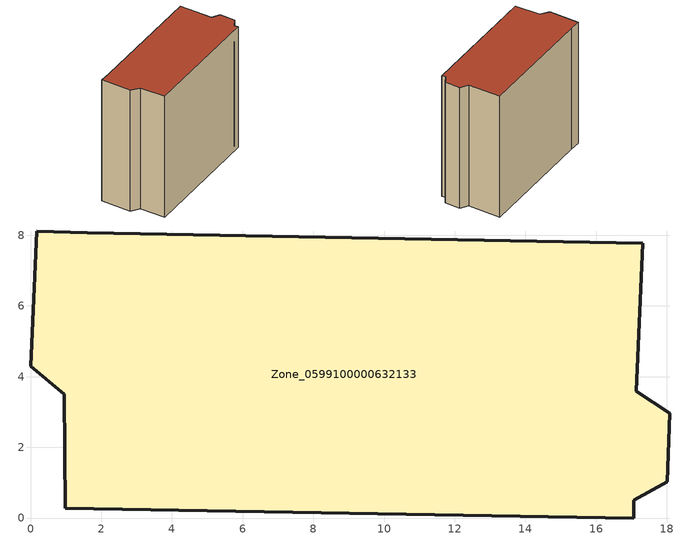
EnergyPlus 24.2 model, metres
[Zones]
Zone_0599100000632133
 floor ground (C_G): 17.14,3.58 18.09,2.97 18.01,1.03 17.06,0.5 17.07,0 0.98,0.27 0.95,3.5 0,4.3 0.17,8.12 1.61,8.07 17.31,7.77 z0
 wall outside (C_F): 0,4.3 0.95,3.5 0.98,0.27 17.07,0 17.06,0.5 18.01,1.03 18.09,2.97 17.14,3.58 17.31,7.77 1.61,8.07 0.17,8.12 0,4.3 z0:16.79
 roof outside (C_R): 17.14,3.58 17.31,7.77 1.61,8.07 0.17,8.12 0,4.3 0.95,3.5 0.98,0.27 17.07,0 17.06,0.5 18.01,1.03 18.09,2.97 z16.79
[BUILDING]
Pand.0599100000632133: North Axis=0; Terrain=City; Loads Convergence Tolerance Value=0.04; Temperature Convergence Tolerance Value=0.4; Solar Distribution=FullExterior; Maximum Number of Warmup Days=25; Minimum Number of Warmup Days=1
[Site:Location]
Rotterdam.The.Hague.AP_ZH_NLD Design_Conditions: Latitude=51.96; Longitude=4.45; Time Zone=1; Elevation=-4.5
[SITE:GROUNDTEMPERATURE:BUILDINGSURFACE]
18, 18, 18, 18, 18, 18, 18, 18, 18, 18, 18, 18
[MATERIAL] Thermal Absorptance=0.9; Solar Absorptance=0.7; Visible Absorptance=0.7
Name | Roughness | Thickness | Conductivity | Density | Specific Heat
G.TI.1946 | MediumSmooth | 0.15 | 1 | 540 | 1210
F.TI.1946 | Rough | 0.3 | 0.857143 | 1920 | 840
R.TI.1946 | MediumRough | 0.2 | 0.1 | 1500 | 1000
[CONSTRUCTION]
C_G: G.TI.1946
C_F: F.TI.1946
C_R: R.TI.1946
[ZONE]
Zone_0599100000632133: Type=1; Multiplier=1; Ceiling Height=Autocalculate; Volume=Autocalculate; Floor Area=autocalculate; Part of Total Floor Area=Yes
[ZONEINFILTRATION:DESIGNFLOWRATE]
Infil_Zone_0599100000632133: Zone or ZoneList or Space or SpaceList=Zone_0599100000632133; Schedule=AlwaysOn; Design Flow Rate Calculation Method=Flow/Area; Flow Rate per Floor Area=0.003; Constant Term Coefficient=1; Temperature Term Coefficient=0; Velocity Term Coefficient=0; Velocity Squared Term Coefficient=0
[HVACTEMPLATE:ZONE:IDEALLOADSAIRSYSTEM]
Zone_0599100000632133: Maximum Heating Supply Air Temperature=50; Minimum Cooling Supply Air Temperature=13; Maximum Heating Supply Air Humidity Ratio=0.0156; Minimum Cooling Supply Air Humidity Ratio=0.0077; Heating Limit=NoLimit; Cooling Limit=NoLimit; Dehumidification Control Type=ConstantSensibleHeatRatio; Cooling Sensible Heat Ratio=0.7; Dehumidification Setpoint=60; Humidification Control Type=None; Humidification Setpoint=30; Outdoor Air Method=None; Outdoor Air Flow Rate per Person=0.00944; Outdoor Air Flow Rate per Zone Floor Area=0; Outdoor Air Flow Rate per Zone=0; Demand Controlled Ventilation Type=None; Outdoor Air Economizer Type=NoEconomizer; Heat Recovery Type=None; Sensible Heat Recovery Effectiveness=0.7; Latent Heat Recovery Effectiveness=0.65
[ZONECONTROL:THERMOSTAT]
ThermostatControl_Zone_0599100000632133: Zone or ZoneList=Zone_0599100000632133; Control Type Schedule=DualSetpointControlType; Control 1=Thermostat_Zone_0599100000632133; Temperature Difference Between Cutout And Setpoint=0
[THERMOSTATSETPOINT:DUALSETPOINT]
Thermostat_Zone_0599100000632133: Heating Setpoint Temperature Schedule=HeatingSetpoint_Zone_0599100000632133; Cooling Setpoint Temperature Schedule=CoolingSetpoint_Zone_0599100000632133
[SCHEDULE:COMPACT]
HeatingSetpoint_Zone_0599100000632133: Through: 12/31, For: AllDays, Until: 24:00, 21
CoolingSetpoint_Zone_0599100000632133: Through: 12/31, For: AllDays, Until: 24:00, 24
DualSetpointControlType: Through: 12/31, For: AllDays, Until: 24:00, 4
AlwaysOn: Through: 12/31, For: AllDays, Until: 24:00, 1
